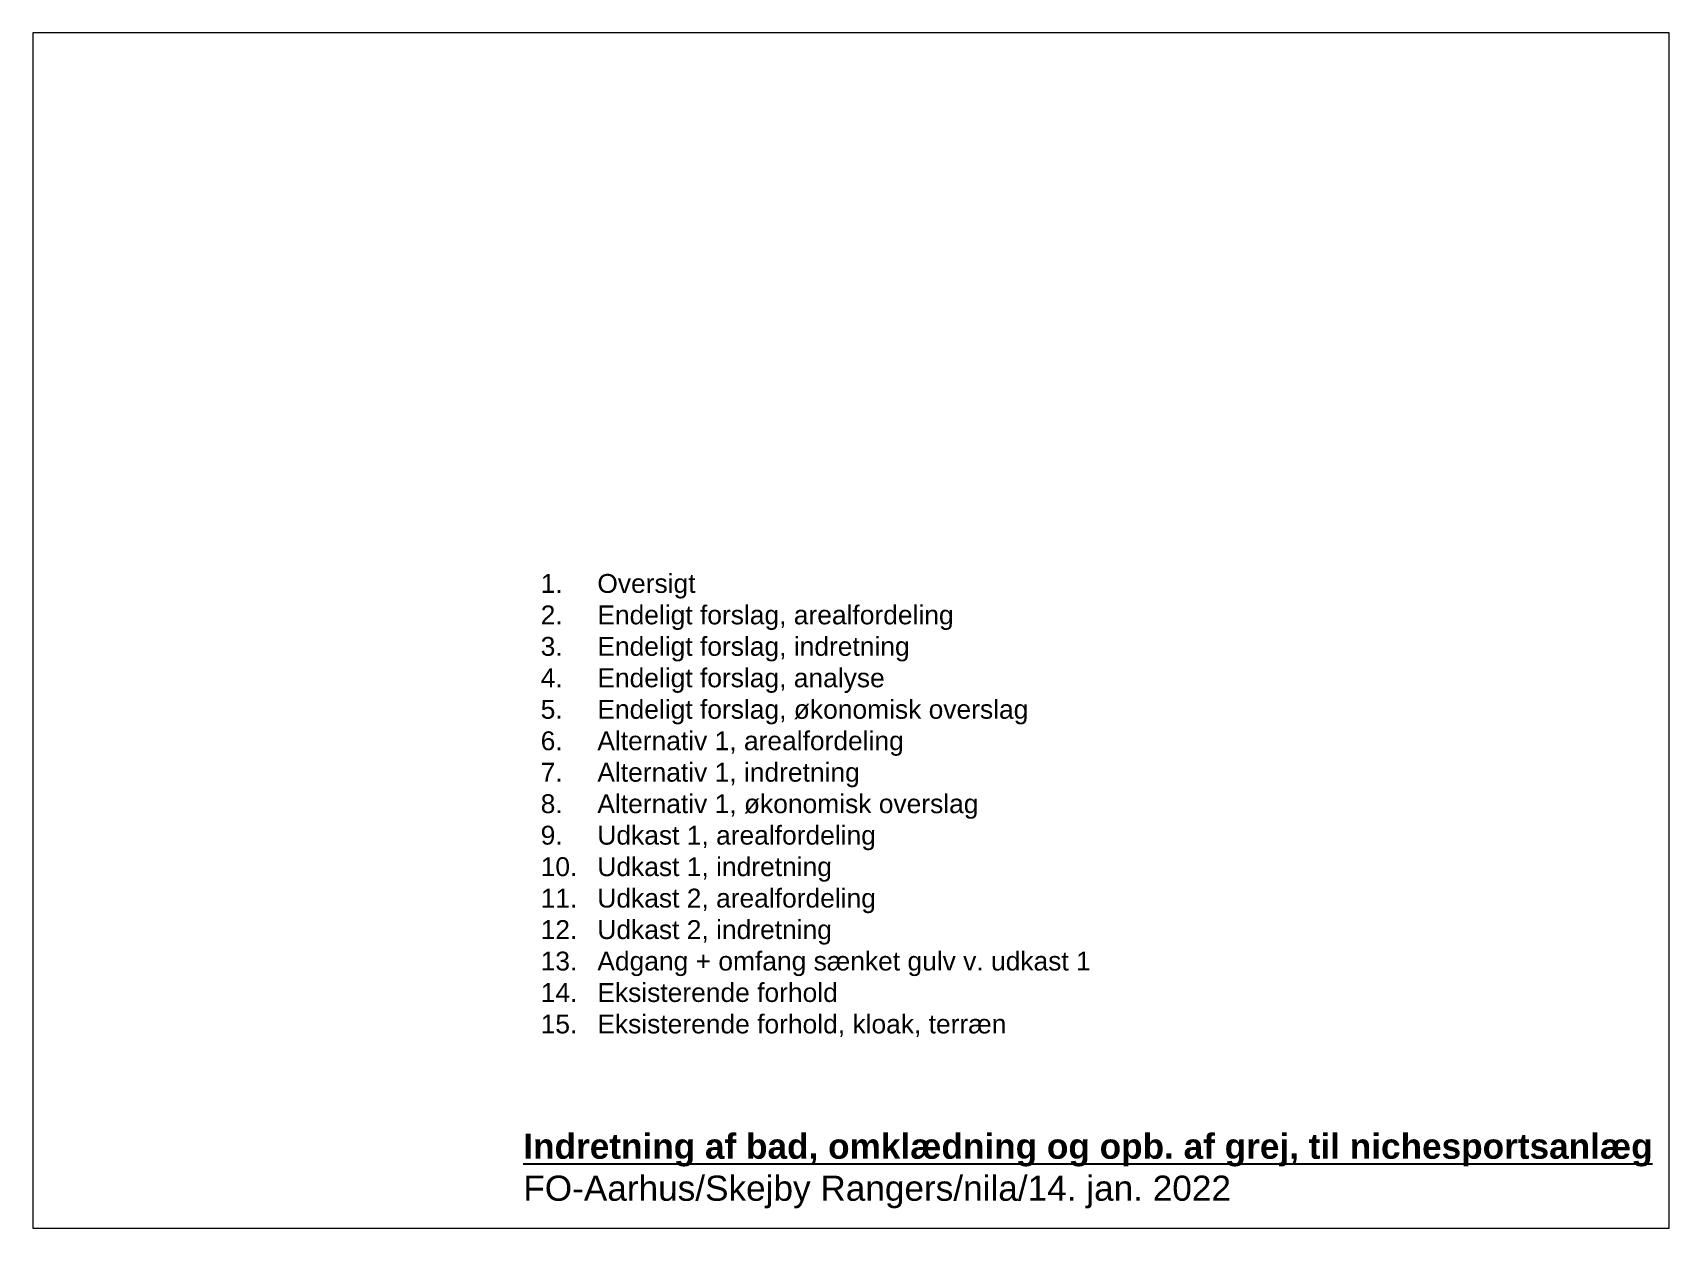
# Paper-space layout 'Forside' of a CAD drawing. Header units: millimetres. Extents: x 10 to 270, y 5 to 195.
import ezdxf

# ---------------------------------------------------------------- set-up
doc = ezdxf.new("R2010")
doc.units = ezdxf.units.MM
doc.header["$LTSCALE"] = 20
doc.linetypes.add('HIDDEN', pattern=[0.375, 0.25, -0.125])
doc.layers.add('Tekst på layouts', color=250, linetype='CONTINUOUS')
doc.layers.add('Views', color=5, linetype='HIDDEN')
doc.styles.add('100', font='arial.ttf', dxfattribs={"height": 150})

psp = doc.layouts.new('Forside')

# ---------------------------------------------------------------- texts
at = {"layer": 'Tekst på layouts', "attachment_point": 1, "style": '100'}
for s, heights, insert, char_height in [('\\pi-9,l12,t12;1.^IOversigt\\P2.^IEndeligt forslag, arealfordeling\\P3.^IEndeligt forslag, indretning\\P4.^IEndeligt forslag, analyse\\P5.^IEndeligt forslag, økonomisk overslag\\P6.^IAlternativ 1, arealfordeling\\P7.^IAlternativ 1, indretning\\P8.^IAlternativ 1, økonomisk overslag\\P9.^IUdkast 1, arealfordeling\\P10.^IUdkast 1, indretning\\P11.^IUdkast 2, arealfordeling\\P12.^IUdkast 2, indretning\\P13.^IAdgang + omfang sænket gulv v. udkast 1\\P14.^IEksisterende forhold\\P15.^IEksisterende forhold, kloak, terræn', [88.76], (87.7, 108.98), 3), ('{\\fArial|b1|i0|c0|p34;\\LIndretning af bad, omklædning og opb. af grej, til nichesportsanlæg\\P}FO-Aarhus/Skejby Rangers/nila/14. jan. 2022', [0], (87.94, 20.04), 4)]:
    psp.add_mtext_dynamic_manual_height_columns(s, width=182.0575, gutter_width=750, heights=heights, dxfattribs=dict(at, insert=insert, char_height=char_height))

# ---------------------------------------------------------------- viewports
at = {"layer": 'Views', "view_target_point": (71366.73, 9148.77)}
psp.add_viewport(center=(140, 100), size=(260, 190), view_center_point=(-305781.47, 5939.6), view_height=38000.0012, dxfattribs=at)

doc.saveas('drawing.dxf')
